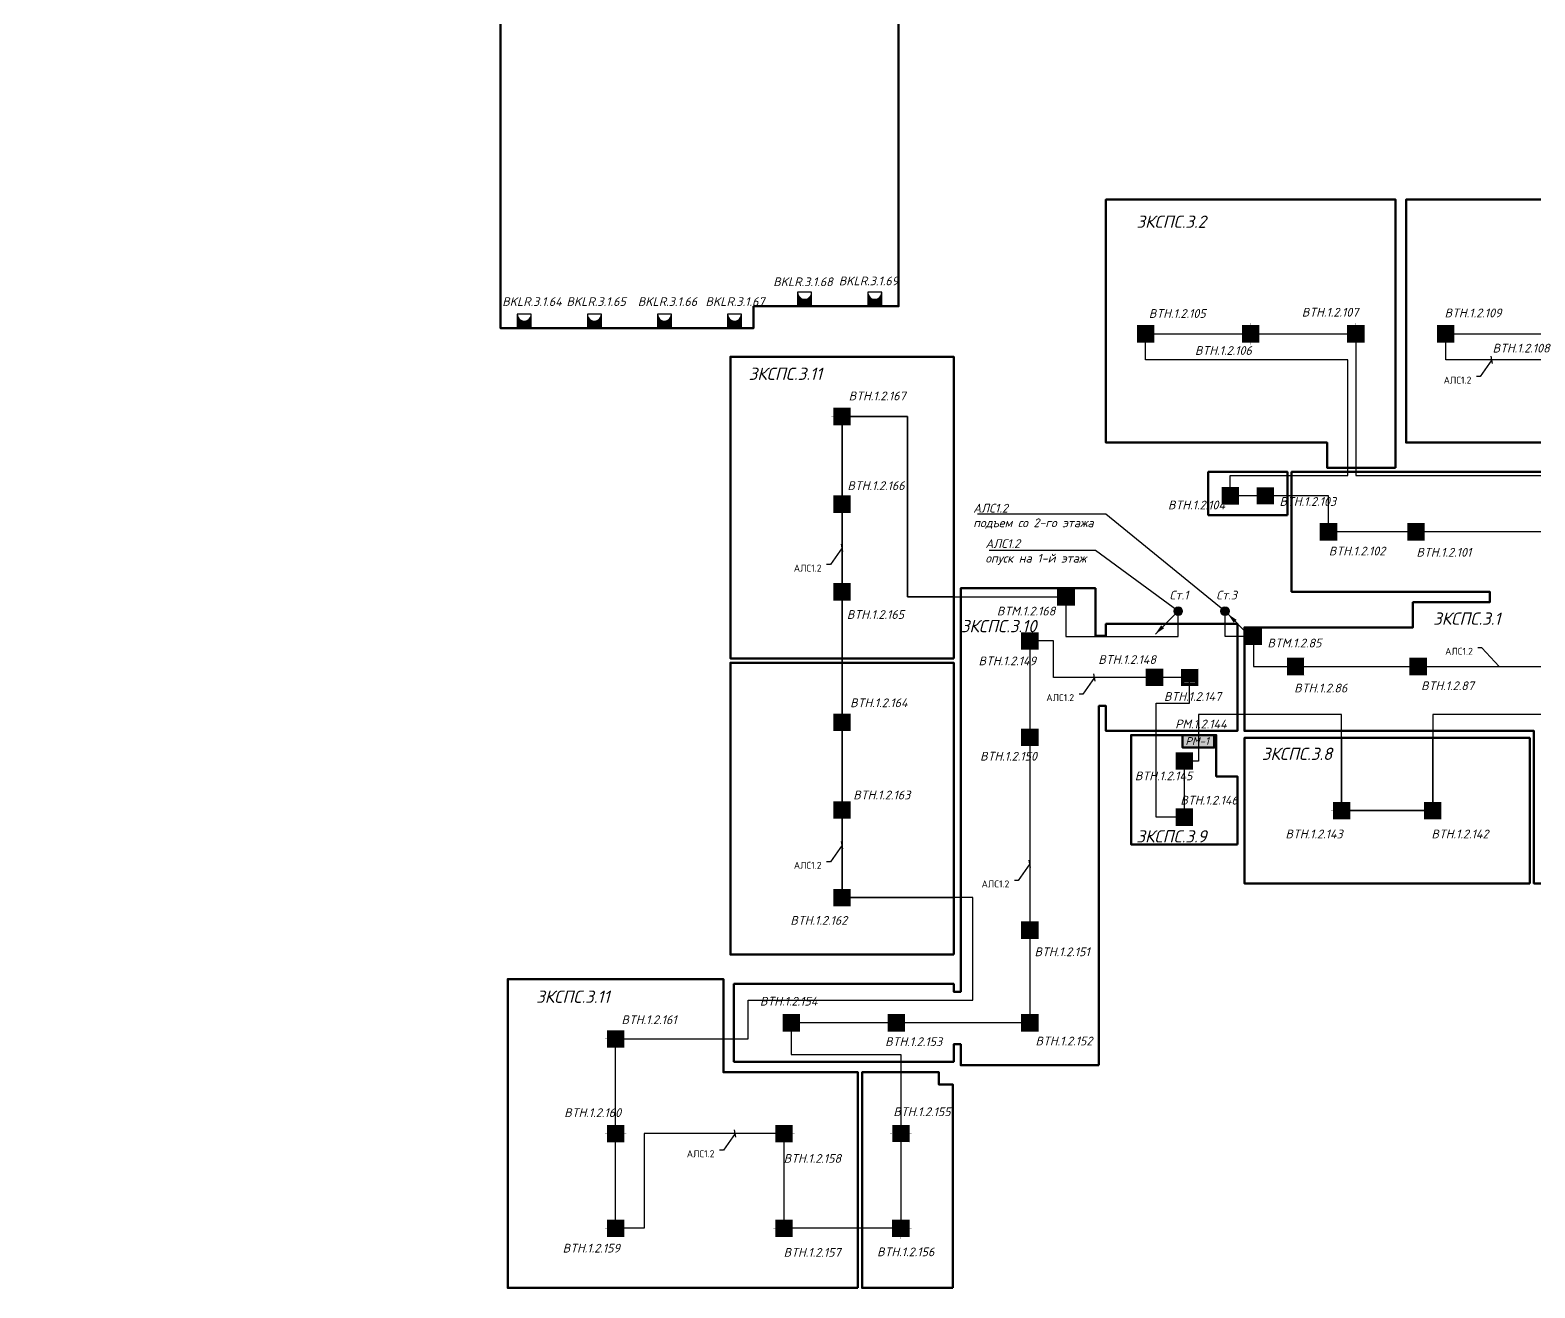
# Model space of a CAD drawing. Header units: millimetres. Extents: x -352922 to 707789, y -273589 to 355472.
# Drawn here: x 44542 to 87479, y 55306 to 91185 of the extents above; entities that cross this region are included whole.
import ezdxf
from ezdxf import colors
from ezdxf.entities.mleader import LeaderData, LeaderLine
from ezdxf.enums import TextEntityAlignment as Align
from ezdxf.math import Vec2, Vec3

# ---------------------------------------------------------------- set-up
doc = ezdxf.new("R2010")
doc.units = ezdxf.units.MM
doc.header["$LTSCALE"] = 0.5
doc.linetypes.add('CONTI', pattern=[0])
doc.layers.get('0').update_dxf_attribs({"lineweight": 18})
for name, color, linetype, lineweight in [('! BSN__тонкая  текст - 015', 250, 'Continuous', 15), ('! ЗКПС НОМЕР 1', 4, 'Continuous', 50), ('13_text', 250, 'Continuous', 15), ('13_АПС_кабели', 1, 'Continuous', 30), ('13_АПС_оборудование', 1, 'Continuous', 30), ('13_АПС_текст', 1, 'Continuous', 30), ('13_СС_СОТС_выноски', 7, 'Continuous', 25), ('BSN__основная - 06', 1, 'Continuous', 60), ('АР_Штриховка_Стималит', 5, 'Continuous', 0)]:
    doc.layers.add(name, color=color, linetype=linetype, lineweight=lineweight)
doc.layers.add('! ЗКПС НОМЕР 2', color=7, linetype='Continuous', lineweight=0, true_color=0xf3aae6, transparency=0.5)
doc.styles.add('BDG_T_R', font='GOST Common.ttf')
doc.styles.add('ISOCPEUR', font='isocpeui.ttf', dxfattribs={"height": 250})
doc.linetypes.add('Рабочее в трубе  _о_о_', pattern='A,5,2,[133,ltypeshp.shx,S=0.4,R=0,X=0,Y=0.75],3', length=10)

# ---------------------------------------------------------------- blocks, each defined once
blk = doc.blocks.new('101')
at = {"layer": '! ЗКПС НОМЕР 2', "true_color": 0xffffff, "transparency": 33554687}
h = blk.add_hatch(color=7, dxfattribs=at)
h.dxf.hatch_style = 1
h.paths.add_polyline_path([(-12942.01374964428, -22141.86793259812), (-12946.97321020857, -22141.86793259812), (-12946.97321020857, -22146.82758369923), (-12942.01374964428, -22146.82758369923)])
at = {"layer": 'BSN__основная - 06', "color": 1, "lineweight": 30, "ltscale": 100, "const_width": 0.03000000000000001, "elevation": 0.00250876631890656}
blk.add_lwpolyline([(-12946.97321020857, -22141.86793259812), (-12942.01374964428, -22141.86793259812), (-12942.01374964428, -22146.82758369923), (-12946.97321020857, -22146.82758369923)], close=True, dxfattribs=at)
at = {"layer": 'BSN__основная - 06', "color": 1, "lineweight": 30, "ltscale": 100, "const_width": 0.07, "elevation": 0.00250876631890656}
blk.add_lwpolyline([(-12943.94250254858, -22142.70405016032), (-12945.04445730428, -22143.86900960548), (-12943.94250254858, -22144.82650669186), (-12945.0284958628, -22145.92763233268)], dxfattribs=at)
blk = doc.blocks.new('102')
at = {"layer": '! ЗКПС НОМЕР 1', "true_color": 0x78b1e2}
h = blk.add_hatch(color=143, dxfattribs=at)
h.dxf.hatch_style = 1
h.paths.add_polyline_path([(1716.113694415792, -5163.039937988546), (1711.154233851485, -5163.039937988546), (1711.154233851485, -5167.999589089693), (1716.113694415792, -5167.999589089693)])
at = {"layer": '! BSN__тонкая  текст - 015', "color": 1, "lineweight": 30, "ltscale": 100, "const_width": 0.03000000000000001, "elevation": 0.00250876631890656}
blk.add_lwpolyline([(1711.154233851485, -5163.039937988546), (1716.113694415792, -5163.039937988546), (1716.113694415792, -5167.999589089693), (1711.154233851485, -5167.999589089693)], close=True, dxfattribs=at)
at = {"layer": '! BSN__тонкая  текст - 015', "color": 1, "lineweight": 30, "ltscale": 100, "const_width": 0.05}
for points in [[(1713.634532998612, -5162.454548037247), (1713.634532998612, -5163.025905403869)], [(1711.145976266222, -5165.489528501576), (1710.5746188996, -5165.489528501576)], [(1713.634532998612, -5168.013808176953), (1713.634532998612, -5168.585165543574)], [(1716.705236405927, -5165.489528501576), (1716.133879039306, -5165.489528501576)]]:
    blk.add_lwpolyline(points, dxfattribs=at)
at = {"color": 1, "lineweight": 5, "ltscale": 100, "const_width": 0.03, "elevation": 0.004780863597295249}
blk.add_lwpolyline([(1714.181336107777, -5164.400536054396), (1713.052417764877, -5165.003524889264), (1714.199883372537, -5165.988765572794), (1713.089328195398, -5166.58637057677)], dxfattribs=at)
blk = doc.blocks.new('ИПР1')
at = {"layer": 'АР_Штриховка_Стималит', "ltscale": 0.01, "true_color": 0xffffff}
h = blk.add_hatch(color=7, dxfattribs=at)
h.dxf.hatch_style = 1
h.paths.add_polyline_path([(-11645.54715931663, -30228.88040330663), (-11645.54715931663, -30233.84005440772), (-11640.58769875232, -30233.84005440772), (-11640.58769875232, -30228.88040330663)])
at = {"layer": 'BSN__основная - 06', "ltscale": 100, "const_width": 0.1}
blk.add_lwpolyline([(-11645.54715931663, -30228.88040330663), (-11640.58769875232, -30228.88040330663), (-11640.58769875232, -30233.84005440772), (-11645.54715931663, -30233.84005440772)], close=True, dxfattribs=at)
for points in [[(-11644.8620281129, -30229.41071400337), (-11644.814082984, -30229.56068031187), (-11644.78990816942, -30229.62230205839), (-11644.766935892, -30229.67670526716), (-11644.74706343253, -30229.71969718102), (-11644.7257567966, -30229.76248434692), (-11644.6896298333, -30229.82996761479), (-11644.6471706196, -30229.90487238247), (-11644.60051789685, -30229.97663429991), (-11644.55491353685, -30230.04053907929), (-11644.50511566782, -30230.10339623358), (-11644.42899447982, -30230.19126542925), (-11644.3839143012, -30230.23945590761), (-11644.32048754228, -30230.30021783669), (-11644.20778709569, -30230.39659879345), (-11644.1080122526, -30230.47028881416), (-11644.00736815177, -30230.53471740603), (-11643.91406270632, -30230.58814598474), (-11643.81341860548, -30230.63686027558), (-11643.70596003067, -30230.68295550393), (-11643.58721824855, -30230.72255103226), (-11643.45721964253, -30230.75764627219), (-11643.35133366991, -30230.77859864873), (-11643.22867366113, -30230.79588436242), (-11642.9833124413, -30230.80789363052), (-11642.74935937222, -30230.78639623499), (-11642.54967660675, -30230.74794412055), (-11642.29446304363, -30230.66178555635), (-11642.03924948053, -30230.53771724278), (-11641.80472893571, -30230.36195380054), (-11641.60124783119, -30230.17240497918), (-11641.45508706322, -30229.96733561711), (-11641.32910129221, -30229.76698691718), (-11641.23427333814, -30229.53550295922), (-11641.19354456221, -30229.41166690004)], [(-11642.97320039, -30230.81666008814), (-11642.97320039, -30233.28851311619)]]:
    blk.add_lwpolyline(points, dxfattribs=at)
blk = doc.blocks.new('*U37')
at = {"linetype": 'Continuous', "lineweight": 20, "true_color": 0xffffff, "transparency": 33554559}
h = blk.add_hatch(color=7, dxfattribs=at)
h.dxf.hatch_style = 1
h.paths.add_polyline_path([(-218.17669289062, 520.6297242049238), (-218.17669289062, -275.6544544163241), (1786.433933452447, -275.6544544163241), (1786.433933452447, 520.6297242049238)])
h.paths.add_polyline_path([(-1570.366124366617, -1070.031865632977), (1672.596375633383, -1070.031865632977), (1672.596375633383, -565.1318656329767), (-1570.366124366617, -565.1318656329767)], flags=9)
at = {"color": 1, "lineweight": 50, "transparency": 33554559}
blk.add_lwpolyline([(-218.17669289062, 520.6297242049238), (1786.433933452447, 520.6297242049238), (1786.433933452447, -275.6544544163241), (-218.17669289062, -275.6544544163241)], close=True, dxfattribs=at)
at = {"color": 1, "transparency": 33554559, "insert": (-42.20361465608585, 390.0268874110152), "char_height": 500, "attachment_point": 1, "style": 'ISOCPEUR'}
blk.add_mtext_dynamic_manual_height_columns('РМ-1', width=896.2439138138725, gutter_width=1500, heights=[0], dxfattribs=at)
at = {"transparency": 33554559, "style": 'ISOCPEUR'}
blk.add_attdef('НУМЕРАЦИЯ', (-505.4940315515223, 1445.483893776918), '', height=500, dxfattribs=at)
at = {"color": 5, "transparency": 33554559, "style": 'ISOCPEUR'}
blk.add_attdef('ПОМ.', text='', height=200, dxfattribs=at).set_placement((-37.32930324019981, 472.9460033446521), align=Align.RIGHT)
at = {"transparency": 33554559, "style": 'ISOCPEUR', "flags": 1}
blk.add_attdef('НОМ', (1222.063316117503, 569.9191997461585), '', height=250, dxfattribs=at)
at = {"color": 6, "lineweight": 20, "transparency": 33554559, "style": 'ISOCPEUR', "flags": 1}
for tag, p in [('ПОМЕЩЕНИЕ', (1644.705940218919, -43.09358822065406)), ('ИД', (2550.387777871743, -399.9893409157667))]:
    blk.add_attdef(tag, p, '', height=250, dxfattribs=at)
at = {"color": 6, "lineweight": 40, "transparency": 33554559, "style": 'ISOCPEUR'}
blk.add_attdef('СЛУЖЕБНЫЙОТКР', (-996.5339245406794, -746.8217772839562), '', height=220, dxfattribs=at)
at = {"color": 2, "linetype": 'Continuous', "lineweight": 30, "transparency": 33554559, "style": 'ISOCPEUR', "flags": 1}
blk.add_attdef('ID', (2009.733958638244, -410.7006026413219), '', height=250, dxfattribs=at)
blk = doc.blocks.new('748')
at = {"layer": 'АР_Штриховка_Стималит', "true_color": 0xffffff}
h = blk.add_hatch(color=7, dxfattribs=at)
h.dxf.hatch_style = 1
h.paths.add_polyline_path([(1611.519763114311, -5339.796988872809), (1606.648196330751, -5339.796988872809), (1606.648196330751, -5344.668983577181), (1611.519763114311, -5344.668983577181)])
h.paths.add_polyline_path([(1610.643547401585, -5340.730128484312), (1610.643547401585, -5343.792492031733), (1607.578767246679, -5343.792492031733), (1607.578767246679, -5340.730128484312)], flags=16)
h = blk.add_hatch(color=7, dxfattribs=at)
h.dxf.hatch_style = 1
h.paths.add_polyline_path([(1607.575398063597, -5340.721917110875), (1607.575398063597, -5343.74574406614), (1610.590727773255, -5343.74574406614), (1610.590727773255, -5340.721917110875)])
at = {"color": 1, "lineweight": 5, "ltscale": 100, "elevation": 0.002508766318906562}
for points, const_width in [([(1606.614619830498, -5344.702273676437), (1611.551506006357, -5344.702273676437), (1611.551506006357, -5339.765387500578), (1606.614619830498, -5339.765387500578)], 0.03), ([(1607.575398063597, -5343.74574406614), (1610.590727773255, -5343.74574406614), (1610.590727773255, -5340.721917110875), (1607.575398063597, -5340.721917110875)], 0.01)]:
    blk.add_lwpolyline(points, close=True, dxfattribs=dict(at, const_width=const_width))
at = {"color": 1, "lineweight": 5, "ltscale": 100, "const_width": 0.03, "elevation": 0.002508766318906562}
blk.add_lwpolyline([(1609.638248457497, -5341.138221411872), (1608.509330114597, -5341.741210246742), (1609.656795722258, -5342.726450930274), (1608.546240545118, -5343.324055934249)], dxfattribs=at)
blk = doc.blocks.new('*U54')
at = {"transparency": 33554687}
h = blk.add_hatch(color=0, dxfattribs=at)
h.dxf.hatch_style = 1
h.paths.add_polyline_path([(125, 0, 1), (-125, 0, 1)])
h = blk.add_hatch(color=0, dxfattribs=at)
h.dxf.hatch_style = 1
h.paths.add_polyline_path([(491.4387393657987, -406.5862453373034), (406.5859256234132, -491.4390590796889), (654.0730721083672, -654.0738456821128)])
at = {"color": 0, "lineweight": 15, "transparency": 33554687}
blk.add_lwpolyline([(654.0737725975484, -654.0737725975487), (88.38834764831697, -88.38834764831701)], dxfattribs=at)
at = {"color": 0, "transparency": 33554687}
blk.add_circle((0, 0), 125, dxfattribs=at)
blk = doc.blocks.new('_None')
blk = doc.blocks.new('*U62')
at = {"transparency": 33554687}
h = blk.add_hatch(color=0, dxfattribs=at)
h.dxf.hatch_style = 1
h.paths.add_polyline_path([(125, 0, 1), (-125, 0, 1)])
h = blk.add_hatch(color=0, dxfattribs=at)
h.dxf.hatch_style = 1
h.paths.add_polyline_path([(-335.8754130990942, -251.0221397346004), (-251.0225993567087, -335.8749534769859), (-88.38819665987106, -88.38742308602373)])
at = {"color": 0, "lineweight": 15, "transparency": 33554687}
blk.add_lwpolyline([(-88.38834764831702, -88.38834764831516), (-654.0737725975636, -654.0737725975487)], dxfattribs=at)
at = {"color": 0, "transparency": 33554687}
blk.add_circle((0, 0), 125, dxfattribs=at)
blk = doc.blocks.new('746')
at = {"layer": '! ЗКПС НОМЕР 1', "true_color": 0x78b1e2}
h = blk.add_hatch(color=143, dxfattribs=at)
h.dxf.hatch_style = 1
h.paths.add_polyline_path([(846.5088361436274, -5270.353580021907), (846.5088361436274, -5275.226844894348), (851.3843345811473, -5275.226844894348), (851.3843345811473, -5270.353580021907)])
h.paths.add_polyline_path([(850.5043616763137, -5271.287245091495), (850.5043616763137, -5274.35447257108), (847.4479905810895, -5274.35447257108), (847.4479905810895, -5271.287245091495)], flags=16)
at = {"layer": 'АР_Штриховка_Стималит', "true_color": 0xffffff}
h = blk.add_hatch(color=7, dxfattribs=at)
h.dxf.hatch_style = 1
h.paths.add_polyline_path([(847.4729964073949, -5271.310678987133), (847.4729964073949, -5274.334505942397), (850.4883261170535, -5274.334505942397), (850.4883261170535, -5271.310678987133)])
at = {"layer": '! BSN__тонкая  текст - 015', "color": 1, "lineweight": 30, "ltscale": 100, "const_width": 0.05}
for points in [[(848.9348308578483, -5269.737895973212), (848.9348308578483, -5270.309253339834)], [(846.4462741254574, -5272.772876437542), (845.8749167588358, -5272.772876437542)], [(848.9348308578483, -5275.278351645778), (848.9348308578483, -5275.8497090124)], [(852.0055342651631, -5272.772876437542), (851.4341768985414, -5272.772876437542)]]:
    blk.add_lwpolyline(points, dxfattribs=at)
at = {"color": 1, "lineweight": 5, "ltscale": 100, "elevation": 0.002508766318906562}
for points, const_width in [([(846.4771060991679, -5275.26017210037), (851.4139922750273, -5275.26017210037), (851.4139922750273, -5270.323285924511), (846.4771060991679, -5270.323285924511)], 0.03), ([(847.4729964073949, -5274.334505942397), (850.4883261170535, -5274.334505942397), (850.4883261170535, -5271.310678987133), (847.4729964073949, -5271.310678987133)], 0.01)]:
    blk.add_lwpolyline(points, close=True, dxfattribs=dict(at, const_width=const_width))
at = {"color": 1, "lineweight": 5, "ltscale": 100, "const_width": 0.03, "elevation": 0.004780863597295251}
blk.add_lwpolyline([(849.4816339670133, -5271.683883990359), (848.3527156241134, -5272.286872825229), (849.5001812317741, -5273.272113508761), (848.3896260546344, -5273.869718512737)], dxfattribs=at)
blk = doc.blocks.new('ФОН')
at = {"color": 1, "linetype": 'Continuous', "lineweight": 30, "transparency": 33554559}
blk.add_lwpolyline([(68.61234657499813, 234.3966432178434), (73.74055137499812, 234.3966432178434), (73.74055137499812, 239.5248480178434), (68.61234657499813, 239.5248480178434)], close=True, dxfattribs=at)
blk = doc.blocks.new('A$C9eb36a08')
h = blk.add_hatch(color=1)
h.dxf.hatch_style = 1
edge = h.paths.add_edge_path()
edge.add_line((200.624639307257, 206.1965686440526), (-198.735335133737, 206.1965686440526))
edge.add_line((-198.735335133737, 206.1965686440526), (-198.735335133737, -193.1634057969059))
edge.add_line((-198.735335133737, -193.1634057969059), (200.6246393097099, -193.1634057969059))
edge.add_arc((199.4584976383815, 6.516581423566208), 199.683392355913, 89.66539342633052, 270.3346065743733, ccw=False)
at = {"color": 1}
blk.add_arc((199.5763771503336, 6.516581423618684), 199.6827387380083, 89.69921649752291, 270.3007835024771, dxfattribs=at)
at = {"xscale": 77.8752, "yscale": 77.8752, "zscale": 77.8752}
blk.add_blockref('ФОН', (-5541.935547130997, -18446.84887571511), dxfattribs=at)
blk = doc.blocks.new('_Oblique')
at = {"color": 0, "linetype": 'ByBlock', "lineweight": -2, "transparency": 33554687}
blk.add_line((-0.5, -0.5), (0.5, 0.5), dxfattribs=at)

msp = doc.modelspace()

# ---------------------------------------------------------------- linework, layer by layer
at = {"layer": '! ЗКПС НОМЕР 1', "color": 84, "transparency": 33554559}
msp.add_lwpolyline([(69322.27575057952, 91935.68245835253), (69322.27575057946, 83308.06688996608), (66427.45851491074, 83308.05943214454), (66427.45852792295, 83307.55073125364), (65187.45852792295, 83307.00705184834), (65187.45852792295, 82685.68245835253), (57962.27575057946, 82685.68245835253), (57962.27575057946, 82685.68245835253), (57962.27575057946, 82685.68245835253), (57962.27575057946, 82685.68245835253), (57962.27575057952, 94488.5332330541)], dxfattribs=at)
at = {"layer": '! ЗКПС НОМЕР 1', "color": 40, "transparency": 33554559}
for points in [[(83502.45852792182, 78700.32861536724), (81547.00583992468, 78700.32861536856), (81547.00583992468, 79418.46636833652), (75237.4585279231, 79418.46636833657), (75237.45852792315, 86350.68245835486), (83502.45852792327, 86350.68245835486)], [(92067.45852792339, 78700.32861536846), (90133.76324514195, 78700.30361697439), (90133.76324514195, 79418.44136994233), (83802.4585279235, 79418.44136994216), (83802.45852792327, 86350.67184286143), (92067.45852792339, 86350.6824583525)], [(80414.85483962367, 77348.7115911885), (78157.77775698336, 77348.7115911885), (78157.77775698336, 78580.38864096586), (80414.85483962367, 78580.38864096586)]]:
    msp.add_lwpolyline(points, close=True, dxfattribs=at)
at = {"layer": '! ЗКПС НОМЕР 1', "color": 30, "true_color": 0xf26722, "transparency": 33554559}
for points in [[(70897.45852792205, 73260.68245835262), (64522.45852792315, 73260.68245835253), (64522.44513085234, 81866.0726739231), (70897.44513085246, 81866.0726739231), (70897.45852792327, 78285.68602526549), (70896.24231287034, 78285.6860252656), (70898.67474297626, 77045.16828075855), (70897.45852792333, 77046.1831368091)], [(70897.45852792321, 64815.68245835262), (70897.45852792321, 64815.68245835262), (70897.45852792321, 64815.68245835262), (64522.45852792315, 64815.68245835247), (64522.45852792315, 73140.68245835253), (70897.45852792222, 73140.68245835253), (70897.45852792321, 64815.68245835262)]]:
    msp.add_lwpolyline(points, close=True, dxfattribs=at)
at = {"layer": '! ЗКПС НОМЕР 1', "color": 163, "transparency": 33554559}
msp.add_lwpolyline([(90405.47610298262, 66845.68245838862), (87452.46399171467, 66845.68245837913), (87452.46399171438, 71195.6849737418), (79192.45852792318, 71195.68245835253), (79192.45852792324, 74144.47337784815), (83997.45852792318, 74144.4733778488), (83997.45852792318, 74865.68245835253), (86192.45852792318, 74865.68245835253), (86192.45852792318, 75165.6824583525), (80535.18381676622, 75165.6824583525), (80534.86899239276, 78580.32861536863), (92067.45852792342, 78580.32861536846)], dxfattribs=at)
at = {"layer": '! ЗКПС НОМЕР 1', "color": 171, "transparency": 33554559}
msp.add_lwpolyline([(75037.4585279235, 61655.68245834915), (71097.45852792327, 61655.68245834915), (71097.45852792327, 62255.68245834921), (70897.45852792327, 62255.68245834927), (70897.45852792327, 61755.68245834921), (64622.45852792315, 61755.68245834915), (64622.45852792298, 63975.68251066422), (70897.45852792327, 63975.68251066434), (70897.45852792327, 63755.68251066422), (71097.45852792327, 63755.68251066084), (71097.45852792304, 75265.68244967095), (74937.4585279231, 75265.68244967022), (74937.45852792315, 73908.16474463209), (75237.45921544055, 73908.16474464099), (75237.4585279235, 74244.4733816), (78992.45852792321, 74244.47337409761), (78992.45852792327, 71195.69361071524), (75237.45852792315, 71195.69286288205), (75237.48661688477, 71908.16029773478), (75037.43043896201, 71908.1691915472)], close=True, dxfattribs=at)
at = {"layer": '! ЗКПС НОМЕР 1', "color": 160, "transparency": 33554559}
msp.add_lwpolyline([(78992.45852792315, 67956.81086289464), (75957.35379983025, 67956.78746405622), (75957.31929853221, 71076.03889816586), (78384.2576429004, 71075.69708880669), (78384.29695652309, 69895.69795283313), (78992.4585279231, 69895.69795283313)], close=True, dxfattribs=at)
at = {"layer": '! ЗКПС НОМЕР 1', "color": 242, "true_color": 0xcd2027, "transparency": 33554559}
msp.add_lwpolyline([(87332.47910047826, 66845.68245836563), (79192.45852792406, 66845.68245836563), (79192.45852792318, 70995.68154293048), (87332.4488828466, 70995.68337377193)], close=True, dxfattribs=at)
at = {"layer": '! ЗКПС НОМЕР 1', "color": 84, "transparency": 33554559}
for points in [[(68162.49103543092, 55305.68234730596), (58172.45852792513, 55305.68245835247), (58172.45852792315, 64113.42715759076), (58172.45852792315, 64113.42715759076), (58172.45852792315, 64113.42715759078), (64322.45852792315, 64113.42715759086), (64322.46127656003, 61455.68245835253), (65562.4606422343, 61455.69821139745), (68162.49103543098, 61455.68245835247)], [(70872.45852792304, 55305.68245835253), (68282.49103543203, 55305.68245835463), (68282.45852799725, 61455.6687681991), (70472.45420542522, 61455.68245835252), (70472.45420542522, 61105.68228827804), (70872.45852792327, 61105.68228827804)]]:
    msp.add_lwpolyline(points, close=True, dxfattribs=at)
at = {"layer": '13_АПС_кабели', "transparency": 33554687}
for points in [[(89587.30111573634, 76873.00553685566), (84087.30111573634, 76873.00553685566), (81587.30111573634, 76873.00553685566), (81587.30111573634, 77897.87748153345), (79786.48088095276, 77897.87748153345), (78786.48088095241, 77897.87748153368), (78786.48088095241, 78475.67089938372), (82143.60449091389, 78475.67089938372), (82143.60449091389, 81776.24234137125), (76370.79677091309, 81776.24234137127), (76370.79677091309, 82525.50553686044), (79369.95852792257, 82525.50553686055), (82369.95852792257, 82525.50553686055), (82369.95852792257, 78475.67089938372), (90672.56664733446, 78475.67089938372)], [(90672.56664733446, 81776.24234137124), (84933.29677091297, 81776.24234137125), (84932.45852792243, 82525.50553686055), (87932.45852792243, 82525.50553686055)], [(100409.1714766195, 71666.92292740941), (84563.30705719127, 71666.92292740941), (84562.46881420072, 68920.68245835253), (81962.4688142008, 68919.74223499536), (81962.46881420081, 71666.9229274094), (81590.66877924322, 71666.9229274094), (77878.58247818018, 71666.9229274094), (77878.58247740014, 70896.53773944634), (77878.58247740014, 70335.54542279686), (77474.89461234384, 70335.54542279686), (77474.89461234349, 68735.54542279709), (76672.61579127467, 68735.54542279709), (76672.61579127467, 71533.54477962664), (76672.61579127467, 71985.48435579333), (77624.94979103407, 71985.48435579333), (77624.94979103407, 72720.08349240781), (76624.94979103372, 72720.08349240804), (73745.71744333251, 72720.08349240804), (73745.71744333251, 73760.68354946701), (73067.45852792353, 73760.68354946701), (73067.45852792353, 71010.68354946701), (73067.45852792353, 65510.68354946701), (73067.45852792353, 62865.68248450849), (69259.9585279233, 62865.68248450849), (66259.9585279233, 62865.68248450849), (66259.9585279233, 61967.78563468438), (69387.45852792251, 61967.78563468438), (69386.62028493197, 59709.55480797228), (69386.62028493197, 57009.55480797228), (66054.12685967877, 57009.55480797228), (66054.12685967877, 59709.55480797228), (62060.94807548492, 59709.55480797228), (62060.94807548492, 57010.21648091753), (61247.45852792315, 57010.21648091753), (61247.45852792315, 59707.19297716318), (61249.36860383861, 62407.39100007073), (65029.16905047416, 62407.39100007073), (65029.16905047416, 63517.3210326042), (71436.55357299975, 63517.3210326042), (71436.5535729998, 66441.54452108525), (67710.36183209784, 66438.52101733089), (67709.58047560467, 70443.43606407438), (67709.97115385123, 70443.43606407438), (67709.97115385125, 75165.42298477863), (67709.11951379041, 75165.42298477863), (67709.11951379041, 77664.7613118334), (67709.11951379049, 80163.82108847634), (68511.95000937997, 80163.82108847634), (69576.18513011976, 80163.82108847634), (69576.18513011976, 75017.69990330005), (74099.3401978153, 75017.6999033005), (74099.3401978153, 73888.41768355644), (77302.86693166842, 73888.41768355643), (77302.86693166842, 74611.8850966557)], [(78635.28625182383, 74611.8850966557), (78635.28625182383, 73896.49082279345), (79449.85442058623, 73896.49082279345), (79449.85442058623, 73030.68245835276), (80649.95851567618, 73030.68245835276), (84149.95851567618, 73030.68245835276), (89649.95851567641, 73030.68245835276)]]:
    msp.add_lwpolyline(points, dxfattribs=at)
at = {"layer": '13_АПС_кабели', "linetype": 'Рабочее в трубе  _о_о_', "transparency": 33554687}
for points in [[(82143.60449091389, 78700.32861536855), (82143.60449091389, 81776.24234137125), (76370.79677091309, 81776.24234137127), (76370.79677091309, 82524.78580191462), (82369.95852792257, 82525.50553686055), (82369.95852791998, 78700.32861536801)], [(90672.56664733446, 78700.32861536801), (90672.56664733448, 81776.24234137124), (84933.29677091297, 81776.24234137125), (84932.4585279224, 82525.50553686055), (90933.23988441553, 82525.50553686055), (90933.23988441551, 78700.3286074126)], [(70897.45852791979, 75017.69990330018), (69576.18513011976, 75017.69990330018), (69576.18513011976, 80163.82108847634), (67709.11951379043, 80164.7613118334), (67710.36183209784, 66438.52101733089), (70897.45852792302, 66441.10708898136)], [(81961.19266268265, 70995.68245849978), (81961.19266268265, 68920.6832022782), (84563.10217259199, 68918.5193948479), (84563.10217259385, 70995.68275089223)]]:
    msp.add_lwpolyline(points, dxfattribs=at)

# ---------------------------------------------------------------- block references
at = {"lineweight": 20, "transparency": 33554687}
ref = msp.add_blockref('*U54', (77302.86693166842, 74611.8850966557), dxfattribs=dict(at, xscale=-1))
ref.add_attrib('NUM', 'Ст.1', (77053.05149997066, 74943.86153933872), dxfattribs={"color": 0, "height": 250, "style": 'ISOCPEUR'})
ref = msp.add_blockref('*U62', (78635.28625182383, 74611.8850966557), dxfattribs=dict(at, xscale=-1))
ref.add_attrib('NUM', 'Ст.3', (78385.47082012607, 74943.86153933872), dxfattribs={"color": 0, "height": 250, "style": 'ISOCPEUR'})
at = {"layer": '13_АПС_кабели', "transparency": 33554559, "rotation": 90}
for p in [(66648.91350137521, 83506.79849618858), (68648.91350137521, 83506.79849618858), (58648.91350137521, 82884.41779348622), (60648.91350137521, 82884.41779348622), (62648.91350137521, 82884.41779348622), (64648.91350137521, 82884.41779348622)]:
    msp.add_blockref('A$C9eb36a08', p, dxfattribs=at)
at = {"layer": '13_АПС_оборудование', "transparency": 33554559}
for name, p, xscale, yscale, zscale in [('102', (-94992.65652894812, 599075.1200599633, -0.478086359729525), 100, 100, 100), ('102', (-91992.65652894814, 599075.1200599634, -0.478086359729525), 100, 100, 100), ('102', (-88992.65652894814, 599075.1200599634, -0.478086359729525), 100, 100, 100), ('102', (-86430.15652894828, 599075.1200599634, -0.478086359729525), 100, 100, 100), ('102', (-103653.4955430803, 596714.3758349363, -0.478086359729525), 100, 100, 100), ('101', (1373235.828873595, 2292332.653296401, -0.250876631890656), 100, 100, 100), ('102', (-103653.4955430803, 594214.3758349363, -0.478086359729525), 100, 100, 100), ('101', (1376036.649108379, 2291307.781351723, -0.250876631890656), 100, 100, 100), ('101', (1378536.649108379, 2291307.781351723, -0.250876631890656), 100, 100, 100), ('102', (-103653.4955430803, 591714.3758349363, -0.478086359729525), 100, 100, 100), ('101', (1367516.806520566, 2288195.459364334, -0.250876631890656), 100, 100, 100), ('101', (1378599.306508319, 2287465.45827322, -0.250876631890656), 100, 100, 100), ('101', (1371074.297783677, 2287154.859307275, -0.250876631890656), 100, 100, 100), ('102', (-103653.48214601, 587988.9856193657, -0.478086359729525), 100, 100, 100), ('101', (1367516.806520566, 2285445.459364334, -0.250876631890656), 100, 100, 100), ('*U37', (77525.72459827372, 70841.4183037439), 0.45, 0.45, 0.45), ('102', (-103653.48214601, 585488.9856193657, -0.478086359729525), 100, 100, 100), ('102', (-89400.14624266997, 585470.2969814553, -0.478086359729525), 100, 100, 100), ('101', (1371924.242604986, 2283170.321237664, -0.250876631890656), 100, 100, 100), ('101', (1367516.806520566, 2279945.459364334, -0.250876631890656), 100, 100, 100), ('102', (-110115.1565289476, 578959.1693310752, -0.478086359729525), 100, 100, 100), ('101', (1360709.306520566, 2277300.458299376, -0.250876631890656), 100, 100, 100), ('101', (1363709.306520566, 2277300.458299376, -0.250876631890656), 100, 100, 100), ('101', (1367516.806520566, 2277300.458299376, -0.250876631890656), 100, 100, 100), ('102', (-110115.1565289476, 576259.1693310752, -0.478086359729525), 100, 100, 100), ('102', (-105308.4881971919, 576259.1693310752, -0.478086359729525), 100, 100, 100), ('102', (-110115.1565289476, 573559.1693310752, -0.478086359729525), 100, 100, 100), ('102', (-105308.4881971919, 573559.1693310752, -0.478086359729525), 100, 100, 100), ('102', (-101975.9947719387, 573559.1693310752, -0.478086359729525), 100, 100, 100)]:
    msp.add_blockref(name, p, dxfattribs=dict(at, xscale=xscale, yscale=yscale, zscale=zscale))
at = {"layer": '13_АПС_оборудование', "transparency": 33554687, "xscale": 100, "yscale": 100, "zscale": 100}
for name, p in [('748', (-81121.82541088996, 612121.2605403842)), ('748', (-80258.34777616619, 607254.0655172033)), ('748', (-83283.35650080864, 606943.4665512586)), ('748', (-83433.41167949888, 604558.9284816476)), ('746', (-330.1760285935597, 596197.6915516949, 0.250876631890656)), ('746', (-17183.51193193361, 593716.3801896053, 0.250876631890656)), ('746', (-15506.02455786232, 586986.5639013147, 0.250876631890656))]:
    msp.add_blockref(name, p, dxfattribs=at)
at = {"layer": '13_АПС_оборудование', "color": 5, "transparency": 33554559, "xscale": 100, "yscale": 100, "zscale": 100}
for p in [(1238406.083101263, 3098153.722789017), (1243747.174459586, 3097032.51370851)]:
    msp.add_blockref('ИПР1', p, dxfattribs=at)

# ---------------------------------------------------------------- texts
at = {"layer": '13_АПС_текст', "color": 5, "transparency": 33554687, "style": 'ISOCPEUR'}
for s, p in [('ЗКСПС.3.2', (76108.67064496363, 85544.32750359876)), ('ЗКСПС.3.11', (65044.35663455119, 81205.8070486451)), ('ЗКСПС.3.10', (71097.45852792307, 74008.08241252438)), ('ЗКСПС.3.1', (84574.47912478866, 74222.71649464453)), ('ЗКСПС.3.8', (79685.0731875985, 70365.3383875743)), ('ЗКСПС.3.9', (76107.24142856337, 68010.80999259441)), ('ЗКСПС.3.11', (58980.93169367593, 63436.53553385148))]:
    msp.add_text(s, height=350, dxfattribs=at).set_placement(p)
at = {"layer": '13_АПС_текст', "transparency": 33554559, "style": 'ISOCPEUR'}
for s, p in [('BKLR.3.1.69', (67616.97931372304, 83905.19096596597, -5.00000019165725e-09)), ('BKLR.3.1.68', (65746.82648461428, 83880.86358905386, -5.00000019165725e-09)), ('BKLR.3.1.64', (58014.07978858496, 83315.80852820317, -5.00000019165725e-09)), ('BKLR.3.1.65', (59847.54704381316, 83315.80852820317, -5.00000019165725e-09)), ('BKLR.3.1.66', (61882.19132386032, 83315.80852820317, -5.00000019165725e-09)), ('BKLR.3.1.67', (63813.50101186964, 83315.80852820317, -5.00000019165725e-09)), ('BTH.1.2.105', (76464.09568419657, 82976.15798556118, -5.00000019165725e-09)), ('BTH.1.2.107', (80828.20531466533, 83012.35756164847, -5.00000019165725e-09)), ('BTH.1.2.109', (84902.14140009298, 82991.68629359303, -5.00000019165725e-09)), ('BTH.1.2.106', (77779.96979545499, 81920.32661865454, -5.00000019165725e-09)), ('BTH.1.2.108', (86272.00634637591, 81987.94547415094, -5.00000019165725e-09)), ('BTH.1.2.167', (67900.42857302655, 80624.74129504489, -5.00000019165725e-09)), ('BTH.1.2.166', (67862.60304797976, 78065.37784751656, -5.00000019165725e-09)), ('BTH.1.2.104', (77009.80589970644, 77513.16859891766, -5.00000019165725e-09)), ('BTH.1.2.103', (80190.83410181035, 77613.63762918918, -5.00000019165725e-09)), ('BTH.1.2.102', (81598.73444428318, 76199.9708792303, -5.00000019165725e-09)), ('BTH.1.2.101', (84099.69400626677, 76164.34447609482, -5.00000019165725e-09)), ('BTM.1.2.168', (72127.97926718835, 74487.44537606277, -5.00000019165725e-09)), ('BTH.1.2.165', (67847.65386692225, 74389.35846531193, -5.00000019165725e-09)), ('BTM.1.2.85', (79846.97117801826, 73575.73361148022, -5.00000019165725e-09)), ('BTH.1.2.149', (71604.10008984967, 73066.19845384278, -5.00000019165725e-09)), ('BTH.1.2.148', (75022.25082352874, 73104.25401853595, -5.00000019165725e-09)), ('BTH.1.2.87', (84231.88325928967, 72357.66895482212, -5.00000019165725e-09)), ('BTH.1.2.147', (76895.43688354618, 72050.3390768388, -5.00000019165725e-09)), ('BTH.1.2.86', (80611.58669490437, 72291.35830308509, -5.00000019165725e-09)), ('BTH.1.2.164', (67941.32841446693, 71870.74488526431, -5.00000019165725e-09)), ('РМ.1.2.144', (77214.39085746859, 71266.10200897965, -5.00000019165725e-09)), ('BTH.1.2.150', (71648.9508089691, 70346.5415365874, -5.00000019165725e-09)), ('BTH.1.2.145', (76065.66364442161, 69785.4461576672, -5.00000019165725e-09)), ('BTH.1.2.163', (68031.02985270624, 69240.74664447794, -5.00000019165725e-09)), ('BTH.1.2.146', (77363.80644532456, 69092.63992346462, -5.00000019165725e-09)), ('BTH.1.2.143', (80361.5942599068, 68128.27720032923, -5.00000019165725e-09)), ('BTH.1.2.142', (84526.16233595251, 68128.27720032923, -5.00000019165725e-09)), ('BTH.1.2.162', (66235.14633506001, 65664.43206194218, -5.00000019165725e-09)), ('BTH.1.2.151', (73201.89028476248, 64767.84139811632, -5.00000019165725e-09)), ('BTH.1.2.154', (65366.61066661519, 63358.16151443811, -5.00000019165725e-09)), ('BTH.1.2.161', (61415.79333047173, 62830.06062203774, -5.00000019165725e-09)), ('BTH.1.2.153', (68939.68090375909, 62205.47127174097, -5.00000019165725e-09)), ('BTH.1.2.152', (73230.35947086825, 62222.47974698304, -5.00000019165725e-09)), ('BTH.1.2.160', (59783.17252823827, 60180.1494950949, -5.00000019165725e-09)), ('BTH.1.2.155', (69174.36748422473, 60205.95787447027, -5.00000019165725e-09)), ('BTH.1.2.158', (66043.92576095811, 58873.51597040344, -5.00000019165725e-09)), ('BTH.1.2.159', (59738.10584474378, 56313.43118276575, -5.00000019165725e-09)), ('BTH.1.2.157', (66043.92576095811, 56193.66143064678, -5.00000019165725e-09)), ('BTH.1.2.156', (68710.04407852632, 56208.63216226979, -5.00000019165725e-09))]:
    msp.add_text(s, height=250, dxfattribs=at).set_placement(p)

# ---------------------------------------------------------------- leaders
at = {"layer": '13_text', "color": 0, "lineweight": 15, "transparency": 33554687}
ml = msp.add_multileader_mtext('Standard', dxfattribs=at)
ml.set_content('{\\fISOCPEUR|b0|i0|c204|p34;АЛС1\\fISOCPEUR|b0|i0|c0|p34;.\\fISOCPEUR|b0|i0|c204|p34;2}', color=7, style='BDG_T_R')
ml.set_leader_properties(color=7, linetype='Continuous', lineweight=25)
ml.set_arrow_properties(name='OBLIQUE')
ml.build(insert=Vec2(0, 0))
ml.multileader.update_dxf_attribs({"has_text_frame": 1, "text_left_attachment_type": 0, "text_right_attachment_type": 0, "dogleg_length": 2, "arrow_head_size": 150})
ctx = ml.context
ctx.base_point, ctx.char_height, ctx.arrow_head_size, ctx.landing_gap_size, ctx.plane_origin = Vec3(84774.32946984438, 81299.51618493556), 200, 150, 100, Vec3(93093.45621380564, 78118.4128528212)
ctx.left_attachment, ctx.right_attachment = 0, 0
notes = []
notes.append((ctx, [(0, (1, 1, 0), (85919.88190968572, 81299.51618493556), (-1, 0), 111.1585004474036, [(0, [(86250.59559025755, 81776.24234137125)], 0, [])])]))
ctx.mtext.insert, ctx.mtext.width, ctx.mtext.flow_direction = Vec3(84874.32946984438, 81299.51618493556), 662.0724810082465, 5
ml = msp.add_multileader_mtext('Standard', dxfattribs=at)
ml.set_content('{\\fISOCPEUR|b0|i0|c204|p34;АЛС1\\fISOCPEUR|b0|i0|c0|p34;.\\fISOCPEUR|b0|i0|c204|p34;2}', color=7, style='BDG_T_R')
ml.set_leader_properties(color=7, linetype='Continuous', lineweight=25)
ml.set_arrow_properties(name='OBLIQUE')
ml.build(insert=Vec2(0, 0))
ml.multileader.update_dxf_attribs({"has_text_frame": 1, "text_left_attachment_type": 0, "text_right_attachment_type": 0, "dogleg_length": 2, "arrow_head_size": 150})
ctx = ml.context
ctx.base_point, ctx.char_height, ctx.arrow_head_size, ctx.landing_gap_size, ctx.plane_origin = Vec3(66232.85339337724, 75938.36599187033), 200, 150, 100, Vec3(74551.9801373385, 72757.26265975597)
ctx.left_attachment, ctx.right_attachment = 0, 0
notes.append((ctx, [(0, (1, 1, 0), (67378.40583321858, 75938.36599187033), (-1, 0), 111.1585004474036, [(0, [(67709.11951379041, 76415.09214830602)], 0, [])])]))
ctx.mtext.insert, ctx.mtext.width, ctx.mtext.flow_direction = Vec3(66332.85339337724, 75938.36599187033), 662.0724810082465, 5
ml = msp.add_multileader_mtext('Standard', dxfattribs=at)
ml.set_content('{\\fISOCPEUR|b0|i0|c204|p34;АЛС1\\fISOCPEUR|b0|i0|c0|p34;.\\fISOCPEUR|b0|i0|c204|p34;2}', color=7, style='BDG_T_R')
ml.set_leader_properties(color=7, linetype='Continuous', lineweight=25)
ml.set_arrow_properties(name='OBLIQUE')
ml.build(insert=Vec2(0, 0))
ml.multileader.update_dxf_attribs({"has_text_frame": 1, "text_left_attachment_type": 0, "text_right_attachment_type": 0, "dogleg_length": 2, "arrow_head_size": 150})
ctx = ml.context
ctx.base_point, ctx.char_height, ctx.arrow_head_size, ctx.landing_gap_size, ctx.plane_origin = Vec3(84817.00830201028, 73564.6324063558), 200, 150, 100, Vec3(93136.13504597153, 70383.52907424144)
ctx.left_attachment, ctx.right_attachment = 0, 0
notes.append((ctx, [(0, (1, 1, 0), (85962.56074185162, 73564.6324063558), (-1, 0), 111.1585004474036, [(0, [(86459.32896067761, 73030.68245835276)], 0, [])])]))
ctx.mtext.insert, ctx.mtext.width, ctx.mtext.flow_direction = Vec3(84917.00830201028, 73564.6324063558), 662.0724810082465, 5
ml = msp.add_multileader_mtext('Standard', dxfattribs=at)
ml.set_content('{\\fISOCPEUR|b0|i0|c204|p34;АЛС1\\fISOCPEUR|b0|i0|c0|p34;.\\fISOCPEUR|b0|i0|c204|p34;2}', color=7, style='BDG_T_R')
ml.set_leader_properties(color=7, linetype='Continuous', lineweight=25)
ml.set_arrow_properties(name='OBLIQUE')
ml.build(insert=Vec2(0, 0))
ml.multileader.update_dxf_attribs({"has_text_frame": 1, "text_left_attachment_type": 0, "text_right_attachment_type": 0, "dogleg_length": 2, "arrow_head_size": 150})
ctx = ml.context
ctx.base_point, ctx.char_height, ctx.arrow_head_size, ctx.landing_gap_size, ctx.plane_origin = Vec3(73437.52195586791, 72243.35733597235), 200, 150, 100, Vec3(81756.64869982917, 69062.25400385799)
ctx.left_attachment, ctx.right_attachment = 0, 0
notes.append((ctx, [(0, (1, 1, 0), (74583.07439570925, 72243.35733597235), (-1, 0), 111.1585004474036, [(0, [(74913.78807628108, 72720.08349240804)], 0, [])])]))
ctx.mtext.insert, ctx.mtext.width, ctx.mtext.flow_direction = Vec3(73537.52195586791, 72243.35733597235), 662.0724810082465, 5
ml = msp.add_multileader_mtext('Standard', dxfattribs=at)
ml.set_content('{\\fISOCPEUR|b0|i0|c204|p34;АЛС1\\fISOCPEUR|b0|i0|c0|p34;.\\fISOCPEUR|b0|i0|c204|p34;2}', color=7, style='BDG_T_R')
ml.set_leader_properties(color=7, linetype='Continuous', lineweight=25)
ml.set_arrow_properties(name='OBLIQUE')
ml.build(insert=Vec2(0, 0))
ml.multileader.update_dxf_attribs({"has_text_frame": 1, "text_left_attachment_type": 0, "text_right_attachment_type": 0, "dogleg_length": 2, "arrow_head_size": 150})
ctx = ml.context
ctx.base_point, ctx.char_height, ctx.arrow_head_size, ctx.landing_gap_size, ctx.plane_origin = Vec3(66233.80348981879, 67459.60508948273), 200, 150, 100, Vec3(74552.93023378005, 64278.50175736837)
ctx.left_attachment, ctx.right_attachment = 0, 0
notes.append((ctx, [(0, (1, 1, 0), (67379.35592966013, 67459.60508948273), (-1, 0), 111.1585004474036, [(0, [(67710.06961023196, 67936.33124591842)], 0, [])])]))
ctx.mtext.insert, ctx.mtext.width, ctx.mtext.flow_direction = Vec3(66333.80348981879, 67459.60508948273), 662.0724810082465, 5
ml = msp.add_multileader_mtext('Standard', dxfattribs=at)
ml.set_content('{\\fISOCPEUR|b0|i0|c204|p34;АЛС1\\fISOCPEUR|b0|i0|c0|p34;.\\fISOCPEUR|b0|i0|c204|p34;2}', color=7, style='BDG_T_R')
ml.set_leader_properties(color=7, linetype='Continuous', lineweight=25)
ml.set_arrow_properties(name='OBLIQUE')
ml.build(insert=Vec2(0, 0))
ml.multileader.update_dxf_attribs({"has_text_frame": 1, "text_left_attachment_type": 0, "text_right_attachment_type": 0, "dogleg_length": 2, "arrow_head_size": 150})
ctx = ml.context
ctx.base_point, ctx.char_height, ctx.arrow_head_size, ctx.landing_gap_size, ctx.plane_origin = Vec3(71591.19240751036, 66928.21243590534), 200, 150, 100, Vec3(79910.31915147162, 63747.10910379098)
ctx.left_attachment, ctx.right_attachment = 0, 0
notes.append((ctx, [(0, (1, 1, 0), (72736.7448473517, 66928.21243590534), (-1, 0), 111.1585004474036, [(0, [(73067.45852792353, 67404.93859234103)], 0, [])])]))
ctx.mtext.insert, ctx.mtext.width, ctx.mtext.flow_direction = Vec3(71691.19240751036, 66928.21243590534), 662.0724810082465, 5
ml = msp.add_multileader_mtext('Standard', dxfattribs=at)
ml.set_content('{\\fISOCPEUR|b0|i0|c204|p34;АЛС1\\fISOCPEUR|b0|i0|c0|p34;.\\fISOCPEUR|b0|i0|c204|p34;2}', color=7, style='BDG_T_R')
ml.set_leader_properties(color=7, linetype='Continuous', lineweight=25)
ml.set_arrow_properties(name='OBLIQUE')
ml.build(insert=Vec2(0, 0))
ml.multileader.update_dxf_attribs({"has_text_frame": 1, "text_left_attachment_type": 0, "text_right_attachment_type": 0, "dogleg_length": 2, "arrow_head_size": 150})
ctx = ml.context
ctx.base_point, ctx.char_height, ctx.arrow_head_size, ctx.landing_gap_size, ctx.plane_origin = Vec3(63179.07670751881, 59232.82865153659), 200, 150, 100, Vec3(71498.20345148006, 56051.72531942223)
ctx.left_attachment, ctx.right_attachment = 0, 0
notes.append((ctx, [(0, (1, 1, 0), (64324.62914736014, 59232.82865153659), (-1, 0), 111.1585004474036, [(0, [(64655.34282793198, 59709.55480797228)], 0, [])])]))
ctx.mtext.insert, ctx.mtext.width, ctx.mtext.flow_direction = Vec3(63279.07670751881, 59232.82865153659), 662.0724810082465, 5
at = {"layer": '13_АПС_оборудование', "color": 18, "linetype": 'CONTI', "lineweight": 5, "ltscale": 100, "true_color": 0x000000, "transparency": 33554559}
ml = msp.add_multileader_mtext('Standard', dxfattribs=at)
ml.set_content('Оборудование АПС', color=(0, 0, 0), style='ISOCPEUR')
ml.set_leader_properties(color=256, linetype='ByLayer', lineweight=-1)
ml.build(insert=Vec2(0, 0))
ml.multileader.update_dxf_attribs({"text_left_attachment_type": 6, "text_right_attachment_type": 6, "dogleg_length": 2, "arrow_head_size": 200, "scale": 100})
ctx = ml.context
ctx.base_point, ctx.scale, ctx.char_height, ctx.arrow_head_size, ctx.landing_gap_size, ctx.plane_origin = Vec3(-188945.6245938721, 61396.07820434519), 100, 250, 200, 0, Vec3(-184042.7422952047, 59859.08312545513)
ctx.left_attachment, ctx.right_attachment = 6, 6
notes.append((ctx, [(1, (1, 1, 0), (-185750.1700484176, 61396.07820434519), (-1, 0), 200, [(0, [(-183533.4793678704, 66845.6824583525)], 0, [])])]))
ctx.mtext.insert, ctx.mtext.width, ctx.mtext.flow_direction = Vec3(-188945.6245938721, 61721.07820434519), 6184.08782410997, 5
at = {"layer": '13_СС_СОТС_выноски', "lineweight": 30, "transparency": 33554687}
ml = msp.add_multileader_mtext('Standard', dxfattribs=at)
ml.set_content('АЛС1.2\\Pподъем со 2-го этажа', color=7, style='ISOCPEUR')
ml.set_leader_properties(color=7, linetype='Continuous', lineweight=25)
ml.set_arrow_properties(name='NONE')
ml.build(insert=Vec2(0, 0))
ml.multileader.update_dxf_attribs({"text_left_attachment_type": 6, "text_right_attachment_type": 6, "dogleg_length": 1, "arrow_head_size": 300})
ctx = ml.context
ctx.base_point, ctx.char_height, ctx.arrow_head_size, ctx.landing_gap_size, ctx.plane_origin = Vec3(71452.03226711146, 77372.37977373786), 250, 300, 0, Vec3(66086.5507999107, 75306.27909844386)
ctx.left_attachment, ctx.right_attachment = 6, 6
notes.append((ctx, [(1, (1, 1, 0), (75237.45852792339, 77372.37977373786), (-1, 0), 80.88080626647572, [(0, [(78635.28625182383, 74611.8850966557)], 0, [])])]))
ctx.mtext.insert, ctx.mtext.flow_direction = Vec3(71452.03226711146, 77672.37977373786), 5
ml = msp.add_multileader_mtext('Standard', dxfattribs=at)
ml.set_content('АЛС1.2\\Pопуск на 1-й этаж', color=7, style='ISOCPEUR')
ml.set_leader_properties(color=7, linetype='Continuous', lineweight=25)
ml.set_arrow_properties(name='NONE')
ml.build(insert=Vec2(0, 0))
ml.multileader.update_dxf_attribs({"text_left_attachment_type": 6, "text_right_attachment_type": 6, "dogleg_length": 1, "arrow_head_size": 300})
ctx = ml.context
ctx.base_point, ctx.char_height, ctx.arrow_head_size, ctx.landing_gap_size, ctx.plane_origin = Vec3(71799.75953983876, 76337.37706461642), 250, 300, 0, Vec3(65786.55079991074, 74271.27638932242)
ctx.left_attachment, ctx.right_attachment = 6, 6
notes.append((ctx, [(1, (1, 1, 0), (74937.45852792342, 76337.37706461642), (-1, 0), 80.88080626647572, [(0, [(77302.86693166842, 74611.8850966557)], 0, [])])]))
ctx.mtext.insert, ctx.mtext.flow_direction = Vec3(71799.75953983876, 76662.37706461642), 5
for ctx, leaders in notes:
    for number, flags, end, landing, length, lines in leaders:
        leader = LeaderData()
        leader.index, (leader.has_last_leader_line, leader.has_dogleg_vector, leader.attachment_direction) = number, flags
        leader.last_leader_point, leader.dogleg_vector, leader.dogleg_length = Vec3(end), Vec3(landing), length
        for number, points, colour, breaks in lines:
            line = LeaderLine()
            line.index, line.vertices, line.color, line.breaks = number, Vec3.list(points), colors.encode_raw_color(colour), breaks
            leader.lines.append(line)
        ctx.leaders.append(leader)

doc.saveas('drawing.dxf')
